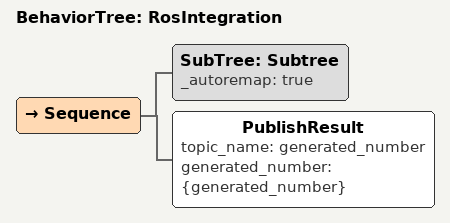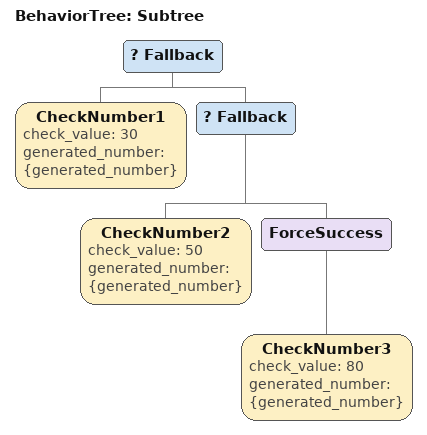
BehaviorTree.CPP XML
<?xml version="1.0" encoding="UTF-8"?>
<root BTCPP_format="4"
      main_tree_to_execute="RosIntegration">
  <BehaviorTree ID="RosIntegration">
    <Sequence>
      <SubTree ID="Subtree"
               _autoremap="true"/>
      <PublishResult topic_name="generated_number"
                     generated_number="{generated_number}"/>
    </Sequence>
  </BehaviorTree>

  <BehaviorTree ID="Subtree">
    <Fallback>
      <CheckNumber1 check_value="30"
                    generated_number="{generated_number}"/>
      <Fallback>
        <CheckNumber2 check_value="50"
                      generated_number="{generated_number}"/>
        <ForceSuccess>
          <CheckNumber3 check_value="80"
                        generated_number="{generated_number}"/>
        </ForceSuccess>
      </Fallback>
    </Fallback>
  </BehaviorTree>

</root>
